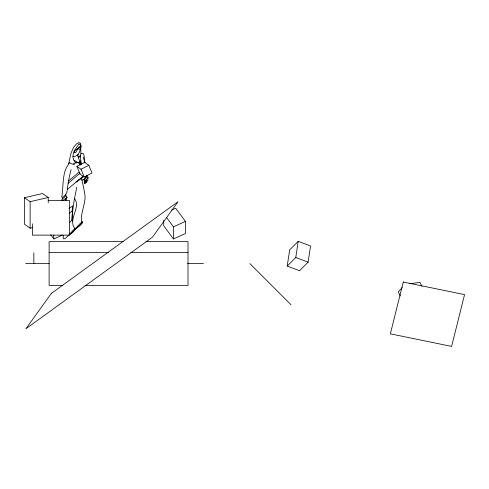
<?xml version="1.0" encoding="UTF-8"?>
<svg xmlns="http://www.w3.org/2000/svg" width="489" height="489" viewBox="0 0 489 489"><rect width="100%" height="100%" fill="white"/><g stroke="black" fill="none" stroke-linecap="round" stroke-linejoin="round"><path stroke-width="0.73" d="M65.367 200.557L65.734 198.424M69.695 234.262C72.109 233.387 80.447 223.834 72.934 230.343C71.425 232.422 60.722 244.983 63.625 235.258M80.985 164.548L80.306 162.354L73.521 163.314L74.609 164.371L72.409 164.151L70.392 163.326L69.615 162.379L66.59 167.397A12.958 5.397 -54.6 0 0 65.355 170.019C62.427 178.693 63.325 188.259 61.736 197.122C63.24 198.143 66.217 193.968 66.938 192.195C67.763 184.591 69.077 177.042 71.076 169.64M80.379 164.915L80.117 162.605L77.873 155.979M81.4 164.689L80.214 155.673M80.703 147.922L80.948 153.815L79.786 156.914L79.316 156.254L78.925 157.525L77.739 155.447L78.925 153.088A7.751 3.227 -54.6 0 0 79.676 151.584C80.251 149.298 81.852 145.062 79.047 143.9C75.355 148.9 70.202 155.398 74.713 161.602L75.673 162.409L76.956 162.654M80.813 145.881L80.624 143.338L78.918 142.629L76.278 144.102L73.631 147.244L70.991 153.216L68.698 163.711M86.357 180.288C87.03 182.446 84.181 183.699 85.055 180.802L88.136 177.666L87.115 176.694L86.914 175.105M62.396 197.703L61.81 200.612M69.218 213.375L72.079 211.144L72.659 205.845L68.906 208.638M79.615 146.859C78.705 147.195 77.5 149.396 79.224 149.255A1.449 0.605 -54.6 0 0 79.719 148.962L80.954 147.482L81.308 145.655L74.689 150.967L74.658 152.739A1.944 0.813 -54.6 0 0 75.184 152.721L75.899 152.189A1.504 0.63 -54.6 0 0 76.425 151.639L77.494 148.992L76.217 149.646M65.526 199.775C66.425 198.583 65.85 201.761 65.52 200.074M287.22 266.065L289.665 249.879L298.217 241.321L310.552 245.979L308.113 262.165L299.555 270.723L287.22 266.065L295.778 257.507L298.217 241.321M65.801 194.506L66.082 196.065L67.06 197.201L66.614 197.434L66.021 199.738M84.187 162.941L84.359 160.74L83.197 157.067M76.767 187.22C74.365 199.769 71.088 212.495 73.057 225.337L74.738 228.65M72.733 221.224C72.989 213.772 79.664 205.576 74.615 198.626M87.115 176.694C86.003 177.434 82.873 181.126 85.037 181.682M67.06 197.201L66.522 198.002M86.021 182.03L86.382 179.469M83.209 176.223L80.636 178.32L79.75 179.726L75.978 182.042M88.136 177.666L87.794 178.509C89.212 180.215 84.041 185.019 85.202 182.703M84.481 181.725L85.055 180.802M80.783 160.832L79.273 162.397M85.019 182.256C84.334 182.104 83.772 183.84 84.701 183.277M81.626 180.172L83.491 179.72L86.871 175.673M86.455 180.985L86.81 180.514M62.286 199.151L65.923 195.722M77.519 149.121L78.319 148.436M81.529 178.467L83.411 176.321M402.251 287.569L398.297 291.921L400.338 295.955M78.063 154.347L77.482 154.915A5.923 2.463 -54.6 0 1 76.547 155.581L74.456 156.639L72.885 156.462M84.297 183.033L85.062 182.397M80.19 179.157L81.522 177.794M67.396 189.316L80.636 178.32M82.843 222.006L79.499 225.631L76.027 228.161C84.163 217.764 85.893 221.749 76.113 228.43M69.799 222.293L71.59 220.508L72.549 210.82L72.079 211.144M80.098 173.192L68.13 183.289M78.998 172.128L68.601 180.918M73.766 152.055L74.395 151.614M68.607 235.392L72.665 232.354L76.302 228.363M80.948 153.815L82.879 153.357A5.495 2.286 -54.6 0 1 83.399 153.809L84.047 155.569L84.927 162.501M66.614 197.434L62.867 200.649M76.889 166.346L84.695 162.379L88.839 165.3L91.999 173.033L84.194 177L80.049 174.084L76.889 166.346L81.04 169.267L84.194 177M81.04 169.267L88.839 165.3M50.715 234.744L53.802 238.938L62.482 235.02M171.712 210.044L175.716 208.235L185.435 221.407L185.435 233.51L173.418 238.938L163.699 225.765L163.699 220.472M173.418 238.938L173.418 226.835L185.435 221.407M86.308 181.651L86.669 181.523M85.013 182.049L84.352 182.648M32.305 227.691L30.135 228.198L24.45 224.237L24.45 197.727L42.543 193.528L48.228 197.483L48.228 202.788M24.45 197.727L30.135 201.682L48.228 197.483M409.641 283.73L419.965 282.404L422.001 286.438M81.712 222.104C80.178 215.117 84.67 205.637 85.086 197.862C84.835 190.948 82.574 184.231 81.522 177.556M48.289 200.521L69.487 200.521L69.487 235.123L32.384 235.123L32.384 223.84M123.142 241.645L49.12 241.645L49.12 285.374L62.855 285.374M146.034 241.645L188.008 241.645L188.008 285.374L84.982 285.374M49.12 252.532L108.644 252.532M130.771 252.532L188.008 252.532M25.654 263.595L49.065 263.595M187.562 263.595L203.424 263.595M295.778 257.507L308.113 262.165M78.698 180.313L78.319 179.866M84.371 180.135L83.491 179.72M87.354 178.173L87.794 178.509M74.126 160.209L79.352 163.424L80.208 165.019M249.879 263.595L291.004 304.714M166.352 217.257L173.418 226.835M53.802 235.154L53.802 238.938M33.851 252.837L33.851 263.595M30.135 201.682L30.135 228.198M403.291 282.037L390.363 333.828L451.622 346.408L464.55 294.61L403.291 282.037M51.394 293.357L25.88 328.779L152.507 237.147L178.02 201.725L51.394 293.357"/></g></svg>
